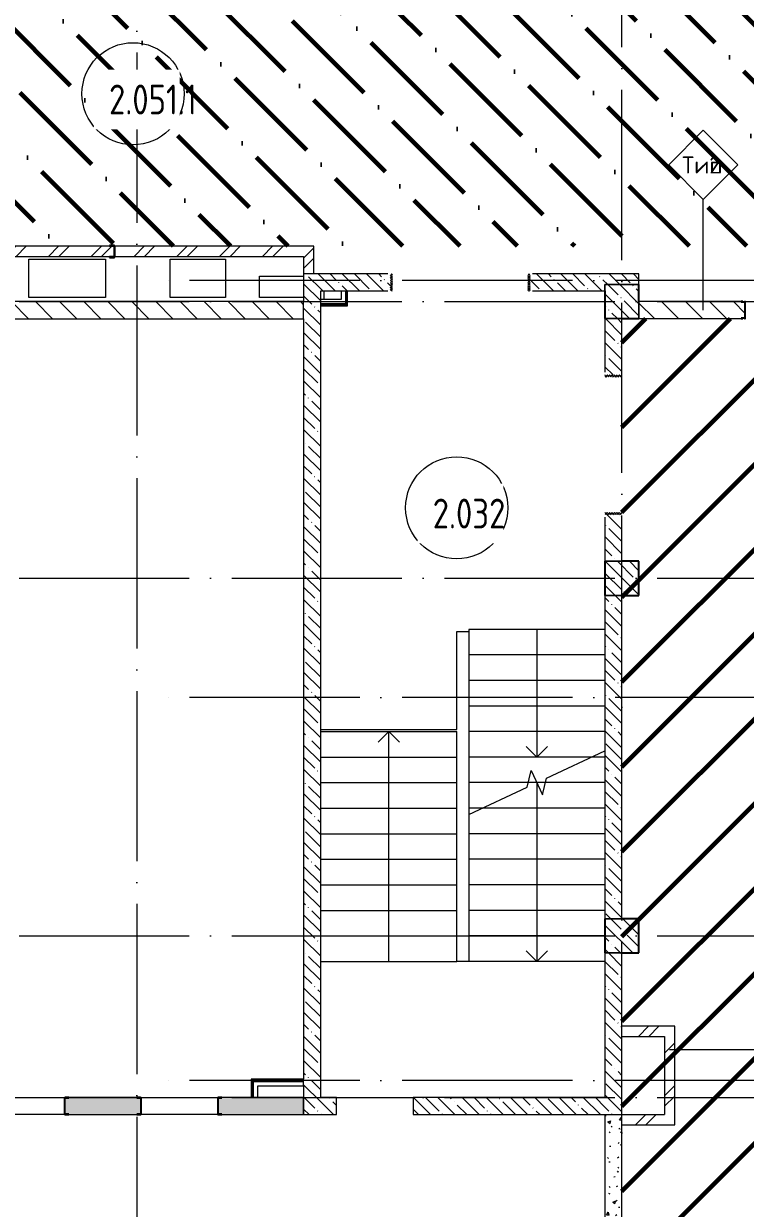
# Model space of a CAD drawing. Header units: millimetres. Extents: x -68946 to 288321, y -402657 to 324925.
# Drawn here: x 126579 to 135059, y -95860 to -81945 of the extents above; entities that cross this region are included whole.
import ezdxf

# ---------------------------------------------------------------- set-up
doc = ezdxf.new("R2010")
doc.units = ezdxf.units.MM
doc.linetypes.add('ADSK_Линия сетки', pattern=[2500, 2000, -250, 0, -250])
for name, color, linetype, lineweight in [('3.4) ПТ-2         4 вып', 70, 'Continuous', 60), ('3.4) ПТ-2.15    4 вып', 200, 'Continuous', 60), ('A-AREA-____-IDEN', 250, 'Continuous', 9), ('A-DOOR-____-OTLN', 250, 'Continuous', 5), ('A-FLOR-____-OTLN', 192, 'Continuous', 9), ('A-WALL-____-IDEN', 250, 'Continuous', 9), ('A-WALL-____-MCUT', 250, 'Continuous', 13), ('A-WALL-____-PATT', 250, 'Continuous', 13), ('A-WALL-FNSH-MCUT', 250, 'Continuous', 13), ('I-WALL-____-OTLN', 250, 'Continuous', 9), ('S-COLS-____-MCUT', 250, 'Continuous', 25), ('S-COLS-____-OTLN', 250, 'Continuous', 9), ('S-GRID-____-OTLN', 250, 'Continuous', 9), ('S-STRS-____-MBND', 250, 'Continuous', 5), ('S-STRS-____-OTLN', 250, 'Continuous', 5)]:
    doc.layers.add(name, color=color, linetype=linetype, lineweight=lineweight)
doc.styles.add('ISOCPEUR', font='isocpeur.ttf', dxfattribs={"width": 0.8, "height": 100})
doc.styles.add('ISOCPEUR_3', font='isocpeur.ttf', dxfattribs={"height": 250})
pattern_1 = [(135, (28708.77, -120984.93), (-141.42136, -141.42136), [])]
pattern_2 = [(135, (28708.77, -120984.93), (-142.5612, -142.5612), []), (135, (28851.33, -120984.93), (-142.5612, -142.5612), [252.016, -50.403, 3.353, -47.05])]
pattern_3 = [(50, (28708.77, -120984.93), (364.3679, -31.8783), [38.1, -419.1]), (355, (28708.77, -120984.93), (-70.4859, 382.1133), [30.48, -335.28]), (100.451, (28739.14, -120987.6), (293.885, 350.2334), [32.38, -356.18]), (46.184, (28708.77, -120883.33), (542.1585, -84.0858), [57.15, -628.65]), (96.636, (28753.95, -120890.34), (474.805, 494.8554), [48.57, -534.27]), (351.184, (28708.8, -120883.33), (474.8102, 494.85), [45.72, -502.92]), (21, (28759.57, -120908.73), (303.2285, -204.5305), [38.1, -419.1]), (326, (28759.57, -120908.73), (123.6039, 368.376), [30.48, -335.28]), (71.451, (28784.84, -120925.78), (426.8341, 163.8427), [32.38, -356.18]), (37.5, (28708.77, -120984.93), (6.17665, 169.11015), [16.764, -314.452, 16.764, -323.596, -336.55]), (37.5, (28708.77, -120984.93), (6.17665, 169.11015), [-671.576, 16.764, -319.786]), (7.5, (28708.77, -120984.93), (133.63888, 200.3615), [16.764, -177.292, 16.764, -306.832, -128.27]), (7.5, (28708.77, -120984.93), (133.63888, 200.3615), [-517.652, 16.764, -111.506]), (327.5, (28595.49, -120984.93), (271.18182, -11.45836), [16.764, -110.236, 16.764, -379.476, -525.78]), (327.5, (28595.49, -120984.93), (271.18182, -11.45836), [-523.24, 16.764, -509.016]), (317.5, (28544.7, -120984.93), (296.2585, 50.85285), [16.764, -148.336, 16.764, -246.38, -373.38]), (317.5, (28544.7, -120984.93), (296.2585, 50.85285), [-428.244, 16.764, -356.616])]
pattern_4 = [(45, (28708.77, -120984.93), (-251.4472, 251.4472), []), (45, (28708.77, -120603.93), (-251.4472, 251.4472), [])]

# ---------------------------------------------------------------- blocks, each defined once
blk = doc.blocks.new('Дверь_СКБ_2Ст_Внутренняя1 - Н_Д-1л_1640x2100h_ЛК-42631026-АР1_Кладочный план 2 этажа С2и3')
at = {"layer": 'A-DOOR-____-OTLN'}
h = blk.add_hatch(dxfattribs=at)
h.set_pattern_fill('FP_30', color=256, style=0, pattern_type=2)
h.set_pattern_definition([(45, (-641.384, 164.685), (-14.1421, 14.1421), []), (135, (-641.384, 164.685), (-14.1421, -14.1421), [])])
h.paths.add_polyline_path([(-807.5, -100), (-782.5, -100), (-782.5, 100), (-807.5, 100)])
h = blk.add_hatch(dxfattribs=at)
h.set_pattern_fill('FP_29', color=256, style=0, pattern_type=2)
h.set_pattern_definition([(135, (1481.41, 164.685), (-14.14214, -14.14214), []), (225, (1481.41, 164.685), (14.14214, -14.14214), [])])
h.paths.add_polyline_path([(807.5, -100), (832.5, -100), (832.5, 100), (807.5, 100)])
blk = doc.blocks.new('ADSK_КолоннаНесущая_Швеллер_Гнутый_ГОСТ 8278-83 - 200х50х4_таб_1 2-38569602-АР1_Кладочный план 2 этажа С2и3')
at = {"layer": 'S-COLS-____-MCUT'}
for p, q in [((-10.1, 90), (-10.1, -90)), ((-6.1, -90), (-6.1, 90)), ((39.9, 100), (-0.1, 100)), ((-0.1, 96), (39.9, 96)), ((39.9, 96), (39.9, 100)), ((39.9, -96), (-0.1, -96)), ((-0.1, -100), (39.9, -100)), ((39.9, -100), (39.9, -96))]:
    blk.add_line(p, q, dxfattribs=at)
for centre, radius, start, end in [((-0.1, 90), 10, 90, 180), ((-0.1, 90), 6, 90, 180), ((-0.1, -90), 10, 180, 270), ((-0.1, -90), 6, 180, 270)]:
    blk.add_arc(centre, radius, start, end, dxfattribs=at)
blk = doc.blocks.new('ADSK_КолоннаНесущая_Швеллер_Гнутый_ГОСТ 8278-83 - 200х50х4_таб_1 2-38815029-АР1_Кладочный план 2 этажа С2и3')
at = {"layer": 'S-COLS-____-MCUT'}
for p, q in [((-6.1, -90), (-6.1, 90)), ((-0.1, 96), (39.9, 96)), ((39.9, 100), (19.9, 100)), ((39.9, 96), (39.9, 100)), ((39.9, -96), (-0.1, -96)), ((19.9, -100), (39.9, -100)), ((39.9, -100), (39.9, -96))]:
    blk.add_line(p, q, dxfattribs=at)
for centre, radius, start, end in [((-0.1, 90), 10, 90, 180), ((-0.1, 90), 6, 90, 180), ((-0.1, -90), 10, 180, 270), ((-0.1, -90), 6, 180, 270)]:
    blk.add_arc(centre, radius, start, end, dxfattribs=at)
blk = doc.blocks.new('ADSK_КолоннаНесущая_Швеллер_Гнутый_ГОСТ 8278-83 - 140х60х5_таб_1-39139443-АР1_Кладочный план 2 этажа С2и3')
at = {"layer": 'S-COLS-____-MCUT'}
for p, q in [((-16.2, 58), (-16.2, -58)), ((-11.2, -58), (-11.2, 58)), ((43.8, 70), (-4.2, 70)), ((-4.2, 65), (43.8, 65)), ((43.8, 65), (43.8, 70)), ((43.8, -65), (-4.2, -65)), ((-4.2, -70), (43.8, -70)), ((43.8, -70), (43.8, -65))]:
    blk.add_line(p, q, dxfattribs=at)
for centre, radius, start, end in [((-4.2, 58), 12, 90, 180), ((-4.2, 58), 7, 90, 180), ((-4.2, -58), 12, 180, 270), ((-4.2, -58), 7, 180, 270)]:
    blk.add_arc(centre, radius, start, end, dxfattribs=at)
blk = doc.blocks.new('AAR_СКБ_Марка_Помещения_мал - Номер-28977439-АР1_Кладочный план 2 этажа С2и3')
at = {"layer": 'A-AREA-____-IDEN'}
blk.add_circle((-0.028, 0), 3, dxfattribs=at)
blk = doc.blocks.new('ADSK_Марка_Стена - Типоразмер_ADSK_Марка-30564887-АР1_Кладочный план 2 этажа С2и3')
at = {"layer": 'A-WALL-____-IDEN'}
for p, q in [((-0.16, 4.37), (-4.21, 0.31)), ((3.9, 0.31), (-0.16, 4.37)), ((-4.21, 0.31), (-0.16, -3.74)), ((-0.16, -3.74), (3.9, 0.31))]:
    blk.add_line(p, q, dxfattribs=at)

msp = doc.modelspace()

# ---------------------------------------------------------------- hatches: boundary and pattern name
at = {"layer": '3.4) ПТ-2         4 вып'}
h = msp.add_hatch(dxfattribs=at)
h.set_pattern_fill('ANSI31', color=256, scale=222)
h.paths.add_polyline_path([(147408.7722, -85409.9342), (133608.7728, -85409.9342), (133608.7728, -101759.9342), (142758.7722, -101759.9342), (142758.7722, -110759.9342), (165136.7219, -110759.9342), (165136.7219, -98559.9347), (161208.7722, -98559.9347), (161208.7722, -105059.9342), (149908.7722, -105059.9342), (149908.7722, -98359.9342), (161008.7722, -98359.9342), (161008.7722, -98159.9347), (165136.7219, -98159.9347), (165136.7219, -92888.3519), (147408.7722, -92888.3519)])
h.paths.add_polyline_path([(141688.7725, -92339.9342), (144128.7722, -92339.9342), (144128.7722, -93379.9347), (141688.7725, -93379.9347)], flags=16)
h.paths.add_polyline_path([(141708.7722, -88989.9347), (141708.7722, -88259.9347), (142958.7722, -88259.9347), (142958.7722, -88989.9347)], flags=16)
h.paths.add_polyline_path([(141708.7722, -98159.9347), (142958.7722, -98159.9347), (142958.7722, -98859.9342), (141708.7722, -98859.9342)], flags=16)
at = {"layer": '3.4) ПТ-2.15    4 вып'}
h = msp.add_hatch(dxfattribs=at)
h.set_pattern_fill('ANSI36', color=256, scale=150, angle=90)
h.paths.add_polyline_path([(116433.7722, -84559.9336), (137408.7722, -84559.9336), (137408.7722, -81209.9347), (116433.7722, -81209.9347)])
at = {"layer": 'A-WALL-____-PATT', "lineweight": 15}
h = msp.add_hatch(dxfattribs=at)
h.set_pattern_fill('FP_12', color=256, style=0, pattern_type=2)
h.set_pattern_definition(pattern_4)
h.paths.add_polyline_path([(129868.7722, -84679.9336), (129868.7722, -84559.9336), (116408.7722, -84559.9336), (116408.7722, -84679.9336), (129343.4912, -84679.9336)])
h = msp.add_hatch(dxfattribs=at)
h.set_pattern_fill('FP_12', color=256, style=0, pattern_type=2)
h.set_pattern_definition(pattern_4)
h.paths.add_polyline_path([(129988.7722, -84884.9347), (129988.7722, -84559.9336), (129868.7722, -84559.9336), (129868.7722, -84884.9347)])
h = msp.add_hatch(dxfattribs=at)
h.set_pattern_fill('FP_40', color=256, style=0, pattern_type=2)
h.set_pattern_definition(pattern_2)
h.paths.add_polyline_path([(129868.7722, -94759.8745), (130068.7722, -94759.8745), (130068.7722, -84884.9347), (129868.7722, -84884.9347), (129868.7722, -94419.9342)])
h = msp.add_hatch(dxfattribs=at)
h.set_pattern_fill('FP_40', color=256, style=0, pattern_type=2)
h.set_pattern_definition(pattern_2)
h.paths.add_polyline_path([(130068.7722, -85084.9347), (130888.7728, -85084.9347), (130888.7728, -84884.9347), (130068.7722, -84884.9347)])
h.paths.add_polyline_path([(133408.7722, -85084.9347), (133408.7722, -85009.9347), (133808.7722, -85009.9347), (133808.7722, -84884.9347), (132528.7728, -84884.9347), (132528.7728, -85084.9347), (132558.7728, -85084.9347)])
h = msp.add_hatch(dxfattribs=at)
h.set_pattern_fill('FP_1', color=256, style=0, pattern_type=2)
h.set_pattern_definition(pattern_1)
h.paths.add_polyline_path([(125208.7722, -85409.9938), (125208.7722, -85209.9938), (121458.7722, -85209.9938), (121458.7722, -85409.9938), (125070.0726, -85409.9938)])
h.paths.add_polyline_path([(129868.7722, -85409.9938), (129868.7722, -85209.9938), (125608.7722, -85209.9938), (125608.7722, -85409.9938), (129343.4912, -85409.9938)])
h.paths.add_polyline_path([(121058.7722, -85409.9938), (121058.7722, -85209.9938), (117558.7722, -85209.9938), (117558.7722, -85409.9938), (119372.1812, -85409.9938)])
h.paths.add_polyline_path([(116523.2355, -85409.9938), (117158.7722, -85409.9938), (117158.7722, -85209.9938), (111858.7186, -85209.9938), (111858.7186, -85409.9938), (113674.2898, -85409.9938)])
h = msp.add_hatch(dxfattribs=at)
h.set_pattern_fill('FP_1', color=256, style=0, pattern_type=2)
h.set_pattern_definition(pattern_1)
h.paths.add_polyline_path([(147408.7722, -85409.9342), (147408.7722, -85209.9342), (146304.3722, -85209.9342), (146304.3722, -85409.9342), (146334.3722, -85409.9342)])
h.paths.add_polyline_path([(135058.7722, -85409.9342), (135058.7722, -85209.9342), (133808.7722, -85209.9342), (133808.7722, -85409.9342), (135041.3826, -85409.9342)])
h.paths.add_polyline_path([(136458.7722, -85409.9342), (142108.7722, -85409.9342), (142108.7722, -85209.9342), (136458.7722, -85210.7831)])
h.paths.add_polyline_path([(142558.7722, -85409.9342), (142558.7722, -85209.9342), (142508.7722, -85209.9342), (142508.7722, -85409.9342)])
h.paths.add_polyline_path([(144204.3722, -85409.9342), (144204.3722, -85209.9342), (142958.7722, -85209.9342), (142958.7722, -85409.9342), (144174.3722, -85409.9342)])
h = msp.add_hatch(dxfattribs=at)
h.set_pattern_fill('FP_40', color=256, style=0, pattern_type=2)
h.set_pattern_definition(pattern_2)
h.paths.add_polyline_path([(133608.7728, -94759.8745), (133608.7728, -92859.9347), (133408.7728, -92859.9347), (133408.7728, -94759.8745)])
h.paths.add_polyline_path([(133408.7728, -92459.9347), (133608.7728, -92459.9347), (133608.7728, -88659.9347), (133408.7728, -88659.9347), (133408.7728, -92266.7168)])
h.paths.add_polyline_path([(133608.7728, -88259.9347), (133608.7728, -87709.9663), (133408.7728, -87709.9663), (133408.7728, -88259.9347)])
h.paths.add_polyline_path([(133608.7728, -86069.9663), (133608.7728, -85409.9347), (133408.7728, -85409.9347), (133408.7728, -86069.9663)])
h = msp.add_hatch(dxfattribs=at)
h.set_pattern_fill('FP_12', color=256, style=0, pattern_type=2)
h.set_pattern_definition(pattern_4)
h.paths.add_polyline_path([(134108.7728, -93839.8745), (134108.7728, -93719.8745), (133608.7728, -93719.8745), (133608.7728, -93839.8745)])
h = msp.add_hatch(dxfattribs=at)
h.set_pattern_fill('FP_12', color=256, style=0, pattern_type=2)
h.set_pattern_definition(pattern_4)
h.paths.add_polyline_path([(134228.7728, -94759.8745), (134228.7728, -93719.8745), (134108.7728, -93719.8745), (134108.7728, -94759.8745)])
h = msp.add_hatch(dxfattribs=at)
h.set_pattern_fill('FP_83', color=256, style=0, pattern_type=2)
h.set_pattern_definition(pattern_3)
h.paths.add_polyline_path([(129343.4912, -94759.9342), (129868.7722, -94759.9342), (129868.7722, -94559.9342), (128858.7722, -94559.9342), (128858.7722, -94759.9342)])
h.paths.add_polyline_path([(124058.7722, -94759.9342), (124058.7722, -94559.9342), (123158.7722, -94559.9342), (123158.7722, -94759.9342), (123645.5998, -94759.9342)])
h.paths.add_polyline_path([(124958.7722, -94759.9342), (125208.7722, -94759.9342), (125208.7722, -94559.9342), (124958.7722, -94559.9342)])
h.paths.add_polyline_path([(127919.0183, -94759.9342), (127958.7722, -94759.9342), (127958.7722, -94559.9342), (127058.7722, -94559.9342), (127058.7722, -94759.9342)])
h.paths.add_polyline_path([(125608.7722, -94759.9342), (126158.7722, -94759.9342), (126158.7722, -94559.9342), (125608.7722, -94559.9342)])
h.paths.add_polyline_path([(109008.7722, -94759.9342), (110258.7722, -94759.9342), (110258.7722, -94559.9342), (109008.7722, -94559.9342)])
h.paths.add_polyline_path([(107708.7722, -94759.9342), (107708.7722, -94559.9342), (106258.7722, -94559.9342), (106258.7722, -94759.9342)])
h.paths.add_polyline_path([(104415.2163, -94759.9342), (104558.7722, -94759.9342), (104558.7722, -94559.9342), (103708.7722, -94559.9342), (103708.7722, -94759.9342)])
h.paths.add_polyline_path([(111158.7722, -94759.9342), (111458.7722, -94759.9342), (111458.7722, -94559.9342), (111158.7722, -94559.9342)])
h.paths.add_polyline_path([(111858.7722, -94759.9342), (112058.7722, -94759.9342), (112058.7722, -94559.9342), (111858.7722, -94559.9342)])
h.paths.add_polyline_path([(103308.7722, -94759.9342), (103308.7722, -94559.9342), (102908.7722, -94559.9342), (102908.7722, -94759.9342)])
h.paths.add_polyline_path([(122221.1269, -94759.9342), (122258.7722, -94759.9342), (122258.7722, -94559.9342), (121458.7722, -94559.9342), (121458.7722, -94759.9342)])
h.paths.add_polyline_path([(112958.7722, -94759.9342), (114458.7722, -94759.9342), (114458.7722, -94559.9342), (112958.7722, -94559.9342)])
h.paths.add_polyline_path([(115358.7722, -94759.9342), (116258.7722, -94759.9342), (116258.7722, -94559.9342), (115358.7722, -94559.9342)])
h.paths.add_polyline_path([(117558.7722, -94759.9342), (118358.7722, -94759.9342), (118358.7722, -94559.9342), (117558.7722, -94559.9342)])
h = msp.add_hatch(dxfattribs=at)
h.set_pattern_fill('FP_40', color=256, style=0, pattern_type=2)
h.set_pattern_definition(pattern_2)
h.paths.add_polyline_path([(133408.7728, -94759.8745), (133408.7728, -94559.8745), (131153.7722, -94559.8745), (131153.7722, -94759.8745)])
h.paths.add_polyline_path([(130068.7722, -94759.8745), (130253.7722, -94759.8745), (130253.7722, -94559.8745), (130068.7722, -94559.8745)])
h = msp.add_hatch(dxfattribs=at)
h.set_pattern_fill('FP_83', color=256, style=0, pattern_type=2)
h.set_pattern_definition(pattern_3)
h.paths.add_polyline_path([(133408.7728, -101559.9347), (133608.7728, -101559.9347), (133608.7728, -101259.9342), (133408.7728, -101259.9342)])
h.paths.add_polyline_path([(133608.7728, -98159.9347), (133608.7728, -94759.8745), (133408.7728, -94759.8745), (133408.7728, -98159.9347)])
h = msp.add_hatch(dxfattribs=at)
h.set_pattern_fill('FP_12', color=256, style=0, pattern_type=2)
h.set_pattern_definition(pattern_4)
h.paths.add_polyline_path([(134228.7728, -94879.8745), (134228.7728, -94759.8745), (133608.7728, -94759.8745), (133608.7728, -94879.8745)])
at = {"layer": 'S-COLS-____-OTLN', "lineweight": 5}
h = msp.add_hatch(dxfattribs=at)
h.set_pattern_fill('FP_40', color=256, style=0, pattern_type=2)
h.set_pattern_definition(pattern_2)
h.paths.add_polyline_path([(133608.7728, -85409.9347), (133808.7722, -85409.9347), (133808.7722, -85009.9347), (133408.7722, -85009.9347), (133408.7722, -85409.9347)])
h = msp.add_hatch(dxfattribs=at)
h.set_pattern_fill('FP_40', color=256, style=0, pattern_type=2)
h.set_pattern_definition(pattern_2)
h.paths.add_polyline_path([(133608.7728, -88659.9347), (133808.7722, -88659.9347), (133808.7722, -88259.9347), (133408.7722, -88259.9347), (133408.7722, -88659.9347)])
h = msp.add_hatch(dxfattribs=at)
h.set_pattern_fill('FP_40', color=256, style=0, pattern_type=2)
h.set_pattern_definition(pattern_2)
h.paths.add_polyline_path([(133808.7722, -92859.9347), (133808.7722, -92459.9347), (133408.7722, -92459.9347), (133408.7722, -92859.9347), (133608.7728, -92859.9347)])

# ---------------------------------------------------------------- linework, layer by layer
at = {"layer": 'A-FLOR-____-OTLN'}
for p, q in [((126638.7722, -85159.9342), (126638.7722, -84709.9342)), ((126638.7722, -84709.9342), (127538.7722, -84709.9342)), ((127538.7722, -84709.9342), (127538.7722, -85159.9342)), ((128298.7722, -85159.9342), (128298.7722, -84709.9342)), ((128298.7722, -84709.9342), (128948.7722, -84709.9342)), ((128948.7722, -84709.9342), (128948.7722, -85159.9342)), ((129348.7722, -85159.9342), (129348.7722, -84909.9342)), ((129348.7722, -84909.9342), (129868.7722, -84909.9342)), ((130108.9342, -85184.9342), (130108.9342, -85084.9347)), ((127538.7722, -85159.9342), (126638.7722, -85159.9342)), ((128948.7722, -85159.9342), (128298.7722, -85159.9342)), ((129868.7722, -85159.9342), (129348.7722, -85159.9342)), ((131668.7728, -90234.9347), (131668.7728, -89084.9347)), ((131668.7728, -89084.9347), (131808.7722, -89084.9347)), ((130068.7722, -90234.9347), (131668.7728, -90234.9347))]:
    msp.add_line(p, q, dxfattribs=at)
at = {"layer": 'A-WALL-____-IDEN'}
for p, q in [((134564.1454, -85309.9342), (134564.1454, -84008.6842)), ((134168.7728, -93994.8788), (135423.1478, -93994.8788))]:
    msp.add_line(p, q, dxfattribs=at)
at = {"layer": 'A-WALL-____-MCUT', "color": 7, "lineweight": 15}
for p, q in [((129988.7722, -84559.9336), (116408.7722, -84559.9336)), ((129988.7722, -84884.9347), (129988.7722, -84559.9336)), ((106658.7722, -84679.9336), (129868.7722, -84679.9336)), ((129868.7722, -84679.9336), (129868.7722, -85209.9938)), ((130858.7728, -84884.9347), (129988.7722, -84884.9347)), ((133808.7722, -84884.9347), (132558.7728, -84884.9347)), ((133808.7722, -85009.9347), (133808.7722, -84884.9347)), ((130068.7722, -85084.9347), (130858.7728, -85084.9347)), ((130068.7722, -94559.8745), (130068.7722, -85084.9347)), ((132558.7728, -85084.9347), (133408.7722, -85084.9347)), ((129868.7722, -85209.9938), (125608.7722, -85209.9938)), ((135028.7722, -85209.9342), (133808.7722, -85209.9342)), ((125608.7722, -85409.9938), (129868.7722, -85409.9938)), ((129868.7722, -85409.9938), (129868.7722, -94344.9342)), ((133408.7728, -85409.9347), (133408.7728, -86039.9663)), ((133608.7728, -86039.9663), (133608.7728, -85409.9347)), ((133808.7722, -85409.9342), (135028.7722, -85409.9342)), ((133408.7728, -87739.9663), (133408.7728, -88259.9347)), ((133608.7728, -88259.9347), (133608.7728, -87739.9663)), ((133408.7728, -88659.9347), (133408.7728, -92459.9347)), ((133608.7728, -92459.9347), (133608.7728, -88659.9347)), ((133408.7728, -92859.9347), (133408.7728, -94559.8745)), ((133608.7728, -94879.8745), (133608.7728, -92859.9347)), ((134228.7728, -93719.8745), (133608.7728, -93719.8745)), ((134228.7728, -94879.8745), (134228.7728, -93719.8745)), ((133608.7728, -93839.8745), (134108.7728, -93839.8745)), ((134108.7728, -93839.8745), (134108.7728, -94759.8745)), ((129868.7722, -94419.9342), (129868.7722, -94759.8745)), ((127958.7722, -94559.9342), (127058.7722, -94559.9342)), ((127058.7722, -94559.9342), (127058.7722, -94759.9342)), ((127958.7722, -94759.9342), (127958.7722, -94559.9342)), ((129868.7722, -94559.9342), (128858.7722, -94559.9342)), ((128858.7722, -94559.9342), (128858.7722, -94759.9342)), ((129868.7722, -94759.9342), (129868.7722, -94559.9342)), ((130253.7722, -94559.8745), (130068.7722, -94559.8745)), ((130253.7722, -94759.8745), (130253.7722, -94559.8745)), ((133408.7728, -94559.8745), (131153.7722, -94559.8745)), ((131153.7722, -94559.8745), (131153.7722, -94759.8745)), ((127058.7722, -94759.9342), (127958.7722, -94759.9342)), ((128858.7722, -94759.9342), (129868.7722, -94759.9342)), ((129868.7722, -94759.8745), (130253.7722, -94759.8745)), ((131153.7722, -94759.8745), (134108.7728, -94759.8745)), ((133408.7728, -94759.8745), (133408.7728, -98159.9347)), ((133608.7728, -98159.9347), (133608.7728, -94759.8745)), ((133608.7728, -94879.8745), (134228.7728, -94879.8745))]:
    msp.add_line(p, q, dxfattribs=at)
at = {"layer": 'A-WALL-____-MCUT', "lineweight": 15}
for p, q in [((129988.7722, -84884.9347), (129868.7722, -84884.9347)), ((133408.7722, -85084.9347), (133408.7722, -85009.9347)), ((133408.7722, -85009.9347), (133808.7722, -85009.9347)), ((129868.7722, -85409.9938), (129868.7722, -85209.9938)), ((133808.7722, -85209.9342), (133808.7722, -85409.9342)), ((133608.7728, -85409.9347), (133408.7728, -85409.9347)), ((133408.7728, -88259.9347), (133608.7728, -88259.9347)), ((133608.7728, -88659.9347), (133408.7728, -88659.9347)), ((133408.7728, -92459.9347), (133608.7728, -92459.9347)), ((133608.7728, -92859.9347), (133408.7728, -92859.9347))]:
    msp.add_line(p, q, dxfattribs=at)
at = {"layer": 'A-WALL-____-MCUT', "color": 30, "lineweight": 15}
for p, q in [((130308.7722, -85084.9347), (130308.7722, -85184.9342)), ((130358.7722, -85084.9347), (130358.7722, -85234.9342)), ((130308.7722, -85184.9342), (130068.7722, -85184.9342)), ((130358.7722, -85234.9342), (130068.7722, -85234.9342)), ((129278.7722, -94369.9342), (129868.7722, -94369.9342)), ((129278.7722, -94559.9342), (129278.7722, -94369.9342)), ((129328.7722, -94419.9342), (129868.7722, -94419.9342)), ((129328.7722, -94559.9342), (129328.7722, -94419.9342)), ((129868.7722, -94369.9342), (129868.7722, -94344.9342)), ((129278.7722, -94559.9342), (129328.7722, -94559.9342))]:
    msp.add_line(p, q, dxfattribs=at)
at = {"layer": 'A-WALL-____-MCUT', "color": 42, "lineweight": 15}
for p, q in [((130371.2722, -85084.9347), (130371.2722, -85247.4342)), ((130371.2722, -85247.4342), (130068.7722, -85247.4342)), ((129266.2722, -94357.4342), (129868.7722, -94357.4342)), ((129266.2722, -94559.9342), (129266.2722, -94357.4342)), ((129868.7722, -94419.9342), (129868.7722, -94369.9342))]:
    msp.add_line(p, q, dxfattribs=at)
at = {"layer": 'A-WALL-FNSH-MCUT', "lineweight": 15}
for p, q in [((130383.7722, -85259.9342), (130383.7722, -85084.9347)), ((130068.7722, -85259.9342), (130383.7722, -85259.9342)), ((129868.7722, -94344.9342), (129253.7722, -94344.9342)), ((129253.7722, -94344.9342), (129253.7722, -94559.9342)), ((129253.7722, -94559.9342), (129278.7722, -94559.9342))]:
    msp.add_line(p, q, dxfattribs=at)
at = {"layer": 'I-WALL-____-OTLN', "lineweight": 15}
for p, q in [((126158.7722, -94559.9342), (127058.7722, -94559.9342)), ((127958.7722, -94559.9342), (128858.7722, -94559.9342)), ((127058.7722, -94759.9342), (126158.7722, -94759.9342)), ((128858.7722, -94759.9342), (127958.7722, -94759.9342))]:
    msp.add_line(p, q, dxfattribs=at)
at = {"layer": 'S-COLS-____-MCUT'}
for p, q in [((133808.7722, -85209.9342), (133808.7722, -85009.9347)), ((133408.7722, -85084.9347), (133408.7722, -85409.9347)), ((133608.7728, -85409.9347), (133808.7722, -85409.9347)), ((133408.7722, -88259.9347), (133408.7722, -88659.9347)), ((133808.7722, -88259.9347), (133608.7728, -88259.9347)), ((133808.7722, -88659.9347), (133808.7722, -88259.9347)), ((133608.7728, -88659.9347), (133808.7722, -88659.9347)), ((133408.7722, -92459.9347), (133408.7722, -92859.9347)), ((133808.7722, -92459.9347), (133608.7728, -92459.9347)), ((133808.7722, -92859.9347), (133808.7722, -92459.9347)), ((133608.7728, -92859.9347), (133808.7722, -92859.9347))]:
    msp.add_line(p, q, dxfattribs=at)
at = {"layer": 'S-COLS-____-OTLN'}
for p, q in [((133808.7722, -85009.9347), (133408.7722, -85009.9347)), ((133408.7722, -85009.9347), (133408.7722, -85084.9347)), ((133808.7722, -85409.9347), (133808.7722, -85209.9342)), ((133408.7722, -85409.9347), (133608.7728, -85409.9347)), ((133608.7728, -88259.9347), (133408.7722, -88259.9347)), ((133408.7722, -88659.9347), (133608.7728, -88659.9347)), ((133608.7728, -92459.9347), (133408.7722, -92459.9347)), ((133408.7722, -92859.9347), (133608.7728, -92859.9347))]:
    msp.add_line(p, q, dxfattribs=at)
at = {"layer": 'S-GRID-____-OTLN', "linetype": 'ADSK_Линия сетки'}
for p, q in [((127908.7722, -59782.9296), (127908.7722, -124723.7741)), ((133608.7722, -124723.7741), (133608.7722, -59782.9296)), ((185529.6518, -84959.9342), (128028.7722, -84959.9342)), ((94022.7944, -85209.9342), (184259.6518, -85209.9342)), ((94022.7944, -88459.9342), (185529.6518, -88459.9342)), ((185529.6518, -89859.9342), (128028.7722, -89859.9342)), ((94022.7944, -92659.9342), (185529.6518, -92659.9342)), ((185529.6518, -94359.9342), (128028.7722, -94359.9342)), ((94022.7944, -94559.9342), (184259.6518, -94559.9342))]:
    msp.add_line(p, q, dxfattribs=at)
at = {"layer": 'S-STRS-____-MBND'}
for p, q in [((132722.0607, -90807.1075), (133408.7722, -90486.8886)), ((132495.4838, -90912.762), (132542.7381, -90718.3242)), ((132542.7381, -90718.3242), (132674.8064, -91001.5453)), ((132674.8064, -91001.5453), (132722.0607, -90807.1075)), ((131808.7722, -91232.9809), (132495.4838, -90912.762))]:
    msp.add_line(p, q, dxfattribs=at)
at = {"layer": 'S-STRS-____-OTLN'}
for p, q in [((133408.7722, -89059.9347), (131808.7722, -89059.9347)), ((131808.7722, -89059.9347), (131808.7722, -89359.9347)), ((133408.7722, -89059.9347), (131808.7722, -89059.9347)), ((131808.7722, -89359.9347), (131808.7722, -89659.9347)), ((133408.7722, -89359.9347), (131808.7722, -89359.9347)), ((133408.7722, -89359.9347), (131808.7722, -89359.9347)), ((131808.7722, -89659.9347), (131808.7722, -89959.9347)), ((133408.7722, -89659.9347), (131808.7722, -89659.9347)), ((133408.7722, -89659.9347), (131808.7722, -89659.9347)), ((131808.7722, -89959.9347), (131808.7722, -90259.9347)), ((133408.7722, -89959.9347), (131808.7722, -89959.9347)), ((133408.7722, -89959.9347), (131808.7722, -89959.9347)), ((130068.7722, -90259.9347), (131668.7717, -90259.9347)), ((131668.7717, -90559.9347), (131668.7717, -90259.9347)), ((131808.7722, -90259.9347), (131808.7722, -90559.9347)), ((133408.7722, -90259.9347), (131808.7722, -90259.9347)), ((133408.7722, -90259.9347), (131808.7722, -90259.9347)), ((130068.7722, -90559.9347), (131668.7717, -90559.9347)), ((130068.7722, -90559.9347), (131668.7717, -90559.9347)), ((131668.7717, -90859.9347), (131668.7717, -90559.9347)), ((131808.7722, -90559.9347), (131808.7722, -90859.9347)), ((133252.1243, -90559.9347), (131808.7722, -90559.9347)), ((133252.1243, -90559.9347), (131808.7722, -90559.9347)), ((133408.7728, -90559.9347), (133252.1243, -90559.9347)), ((133408.7728, -90559.9347), (133252.1243, -90559.9347)), ((130068.7722, -90859.9347), (131668.7717, -90859.9347)), ((130068.7722, -90859.9347), (131668.7717, -90859.9347)), ((131668.7717, -91159.9347), (131668.7717, -90859.9347)), ((131808.7722, -90859.9347), (131808.7722, -91159.9347)), ((132508.3224, -90859.9347), (131808.7722, -90859.9347)), ((132508.3224, -90859.9347), (131808.7722, -90859.9347)), ((132608.7722, -90859.9347), (132508.3224, -90859.9347)), ((132608.7722, -90859.9347), (132508.3224, -90859.9347)), ((132709.2221, -90859.9347), (132608.7722, -90859.9347)), ((132709.2221, -90859.9347), (132608.7722, -90859.9347)), ((133408.7728, -90859.9347), (132709.2221, -90859.9347)), ((133408.7728, -90859.9347), (132709.2221, -90859.9347)), ((130068.7722, -91159.9347), (131668.7717, -91159.9347)), ((130068.7722, -91159.9347), (131668.7717, -91159.9347)), ((131668.7717, -91459.9347), (131668.7717, -91159.9347)), ((131808.7722, -91159.9347), (131808.7722, -91232.9809)), ((131965.4202, -91159.9347), (131808.7722, -91159.9347)), ((131965.4202, -91159.9347), (131808.7722, -91159.9347)), ((131808.7728, -91232.9809), (131808.7728, -91459.9347)), ((133408.7728, -91159.9347), (131965.4202, -91159.9347)), ((133408.7728, -91159.9347), (131965.4202, -91159.9347)), ((130068.7722, -91459.9347), (131668.7717, -91459.9347)), ((130068.7722, -91459.9347), (131668.7717, -91459.9347)), ((131668.7717, -91759.9347), (131668.7717, -91459.9347)), ((131808.7728, -91459.9347), (131808.7728, -91759.9347)), ((133408.7728, -91459.9347), (131808.7728, -91459.9347)), ((133408.7728, -91459.9347), (131808.7728, -91459.9347)), ((130068.7722, -91759.9347), (131668.7717, -91759.9347)), ((130068.7722, -91759.9347), (131668.7717, -91759.9347)), ((131668.7717, -92059.9347), (131668.7717, -91759.9347)), ((131808.7728, -91759.9347), (131808.7728, -92059.9347)), ((133408.7728, -91759.9347), (131808.7728, -91759.9347)), ((133408.7728, -91759.9347), (131808.7728, -91759.9347)), ((130068.7722, -92059.9347), (131668.7717, -92059.9347)), ((130068.7722, -92059.9347), (131668.7717, -92059.9347)), ((131668.7717, -92359.9347), (131668.7717, -92059.9347)), ((131808.7728, -92059.9347), (131808.7728, -92359.9347)), ((133408.7728, -92059.9347), (131808.7728, -92059.9347)), ((133408.7728, -92059.9347), (131808.7728, -92059.9347)), ((130068.7722, -92359.9347), (131668.7717, -92359.9347)), ((130068.7722, -92359.9347), (131668.7717, -92359.9347)), ((131668.7717, -92659.9347), (131668.7717, -92359.9347)), ((131808.7728, -92359.9347), (131808.7728, -92659.9347)), ((133408.7728, -92359.9347), (131808.7728, -92359.9347)), ((133408.7728, -92359.9347), (131808.7728, -92359.9347)), ((130068.7722, -92659.9347), (131668.7717, -92659.9347)), ((130068.7722, -92659.9347), (131668.7717, -92659.9347)), ((131668.7717, -92959.9347), (131668.7717, -92659.9347)), ((131808.7728, -92659.9347), (131808.7728, -92959.9347)), ((133408.7722, -92659.9347), (131808.7728, -92659.9347)), ((133408.7722, -92659.9347), (131808.7728, -92659.9347)), ((130068.7722, -92959.9347), (131668.7717, -92959.9347)), ((130068.7722, -92959.9347), (131668.7717, -92959.9347)), ((131688.3394, -92959.9347), (131668.7717, -92959.9347)), ((131808.7728, -92959.9347), (131688.3394, -92959.9347)), ((133408.7728, -92959.9347), (131808.7728, -92959.9347)), ((133408.7728, -92959.9347), (131808.7728, -92959.9347)), ((130253.7171, -94559.9342), (131153.7722, -94559.9342))]:
    msp.add_line(p, q, dxfattribs=at)
at = {"layer": 'S-STRS-____-OTLN', "lineweight": 9}
for p, q in [((132608.7722, -89059.9347), (132608.7722, -89359.9347)), ((132608.7722, -89359.9347), (132608.7722, -89659.9347)), ((132608.7722, -89659.9347), (132608.7722, -89959.9347)), ((132608.7722, -89959.9347), (132608.7722, -90259.9347)), ((130868.7717, -90259.9347), (130743.7717, -90384.9347)), ((130868.7717, -90559.9347), (130868.7717, -90259.9347)), ((130868.7717, -90259.9347), (130993.7717, -90384.9347)), ((132608.7722, -90259.9347), (132608.7722, -90559.9347)), ((132608.7722, -90559.9347), (132483.7722, -90434.9347)), ((132608.7722, -90559.9347), (132733.7722, -90434.9347)), ((130868.7717, -90859.9347), (130868.7717, -90559.9347)), ((130868.7717, -91159.9347), (130868.7717, -90859.9347)), ((132608.7728, -90859.9347), (132608.7728, -91159.9347)), ((130868.7717, -91459.9347), (130868.7717, -91159.9347)), ((132608.7728, -91159.9347), (132608.7728, -91459.9347)), ((130868.7717, -91759.9347), (130868.7717, -91459.9347)), ((132608.7728, -91459.9347), (132608.7728, -91759.9347)), ((130868.7717, -92059.9347), (130868.7717, -91759.9347)), ((132608.7728, -91759.9347), (132608.7728, -92059.9347)), ((130868.7717, -92359.9347), (130868.7717, -92059.9347)), ((132608.7728, -92059.9347), (132608.7728, -92359.9347)), ((130868.7717, -92659.9347), (130868.7717, -92359.9347)), ((132608.7728, -92359.9347), (132608.7728, -92659.9347)), ((130868.7717, -92959.9347), (130868.7717, -92659.9347)), ((132608.7728, -92659.9347), (132608.7728, -92959.9347)), ((132608.7728, -92959.9347), (132483.7728, -92834.9347)), ((132608.7728, -92959.9347), (132733.7728, -92834.9347))]:
    msp.add_line(p, q, dxfattribs=at)

# ---------------------------------------------------------------- block references
at = {"layer": 'A-AREA-____-IDEN', "xscale": 200, "yscale": 200, "zscale": 99.99999999999993}
for p in [(127869.434, -82768.1088), (131672.9108, -87631.7824)]:
    msp.add_blockref('AAR_СКБ_Марка_Помещения_мал - Номер-28977439-АР1_Кладочный план 2 этажа С2и3', p, dxfattribs=at)
at = {"layer": 'A-DOOR-____-OTLN', "color": 255}
for p, rotation in [((131721.2728, -84984.9347), 180), ((133508.7728, -86902.4663), 89.9999999999999)]:
    msp.add_blockref('Дверь_СКБ_2Ст_Внутренняя1 - Н_Д-1л_1640x2100h_ЛК-42631026-АР1_Кладочный план 2 этажа С2и3', p, dxfattribs=dict(at, rotation=rotation))
at = {"layer": 'A-WALL-____-IDEN', "xscale": 99.99999999999993, "yscale": 99.99999999999993, "zscale": 99.99999999999993}
msp.add_blockref('ADSK_Марка_Стена - Типоразмер_ADSK_Марка-30564887-АР1_Кладочный план 2 этажа С2и3', (134579.7704, -83634.2173), dxfattribs=at)
at = {"layer": 'S-COLS-____-OTLN', "rotation": 180}
for name, p in [('ADSK_КолоннаНесущая_Швеллер_Гнутый_ГОСТ 8278-83 - 140х60х5_таб_1-39139443-АР1_Кладочный план 2 этажа С2и3', (127632.5722, -84619.9336)), ('ADSK_КолоннаНесущая_Швеллер_Гнутый_ГОСТ 8278-83 - 200х50х4_таб_1 2-38815029-АР1_Кладочный план 2 этажа С2и3', (135048.6722, -85309.9342)), ('ADSK_КолоннаНесущая_Швеллер_Гнутый_ГОСТ 8278-83 - 200х50х4_таб_1 2-38569602-АР1_Кладочный план 2 этажа С2и3', (127948.6722, -94659.9938))]:
    msp.add_blockref(name, p, dxfattribs=at)
at = {"layer": 'S-COLS-____-OTLN'}
for p in [(127068.8722, -94659.9342), (128868.8722, -94659.9342)]:
    msp.add_blockref('ADSK_КолоннаНесущая_Швеллер_Гнутый_ГОСТ 8278-83 - 200х50х4_таб_1 2-38569602-АР1_Кладочный план 2 этажа С2и3', p, dxfattribs=at)

# ---------------------------------------------------------------- texts
at = {"layer": 'A-WALL-____-IDEN', "char_height": 200, "attachment_point": 1, "style": 'ISOCPEUR_3'}
for s, insert, width in [('Тип', (134315.3896, -83504.5486), 387.215062), (' 2', (134634.874, -83504.5486), 230.084312)]:
    msp.add_mtext(s, dxfattribs=dict(at, insert=insert, width=width))

# ---------------------------------------------------------------- next in the draw order: texts
at = {"layer": 'A-AREA-____-IDEN', "char_height": 350, "width": 654.177, "attachment_point": 1, "style": 'ISOCPEUR', "bg_fill": 3, "box_fill_scale": 1.5, "bg_fill_color": 256, "bg_fill_transparency": 0}
for s, insert in [('2.051.1', (127581.5336, -82660.6233)), ('2.032', (131385.0105, -87524.2968))]:
    msp.add_mtext(s, dxfattribs=dict(at, insert=insert))

doc.saveas('drawing.dxf')
